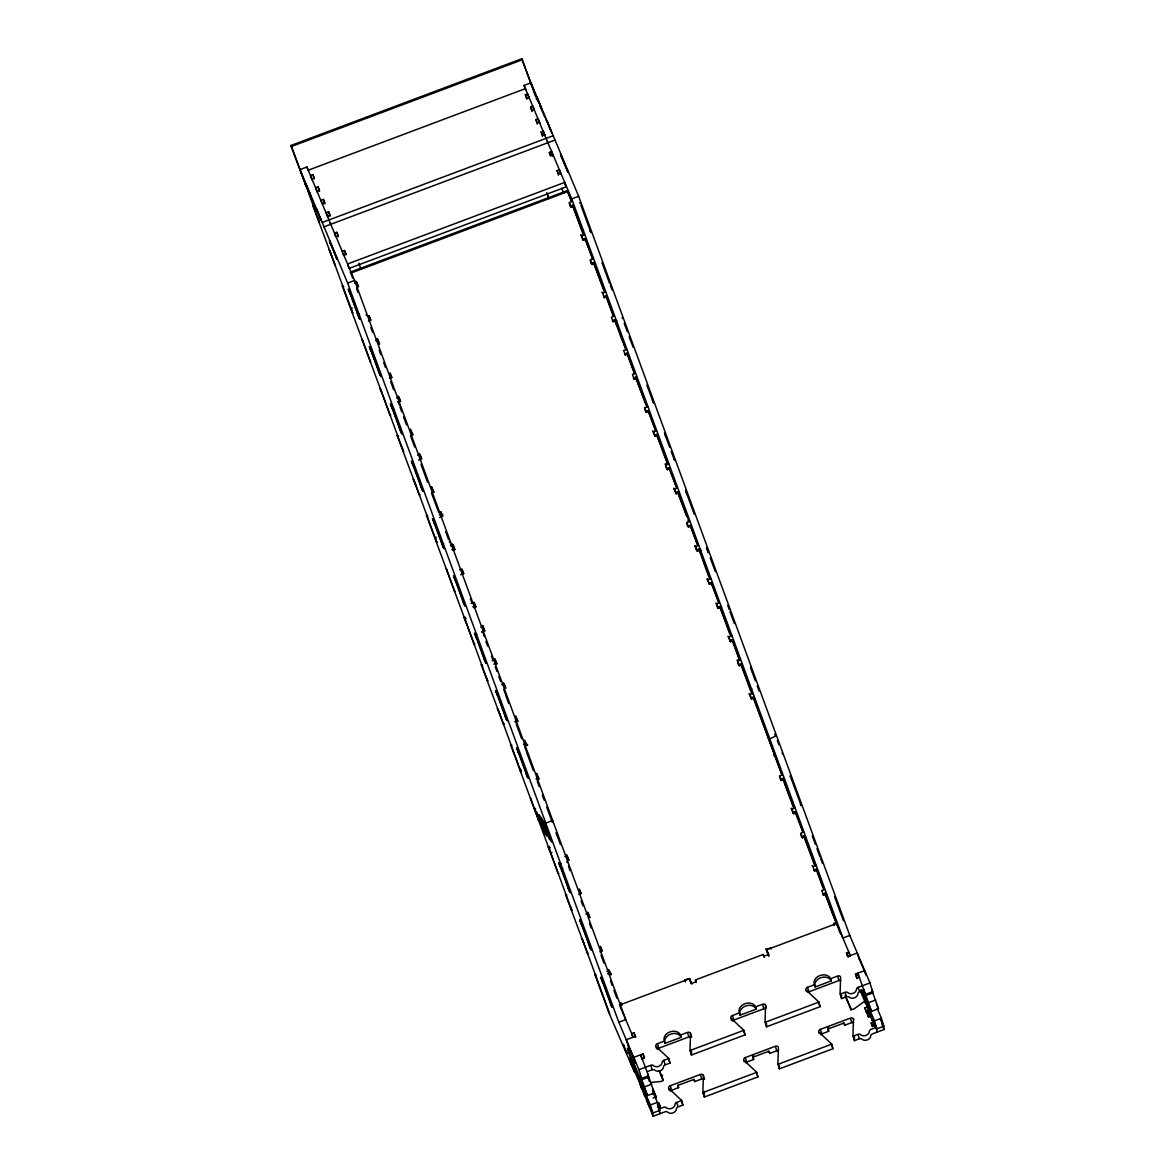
<?xml version="1.0" encoding="UTF-8"?>
<svg xmlns="http://www.w3.org/2000/svg" width="1175" height="1175" viewBox="0 0 1175 1175"><rect width="100%" height="100%" fill="white"/><g stroke="black" fill="none" stroke-linecap="round" stroke-linejoin="round"><path stroke-width="1.5" d="M454.696 591.451L446.368 568.876L446.838 570.374M647.263 1071.6L652.14 1069.779A2.467 1.909 -17 0 1 654.299 1069.779L655.856 1070.807A4.935 3.819 -17 0 0 663.273 1068.031L663.655 1066.268A2.467 1.909 -17 0 1 665.212 1064.858L670.073 1063.037L668.707 1058.528A2.467 1.895 -17 0 0 668.384 1058.058L655.87 1046.337A2.467 1.909 -17 0 1 657.442 1043.708L664.36 1041.109A8.651 6.683 -17 0 1 669.838 1031.914A8.651 6.683 -17 0 1 680.531 1035.028L687.463 1032.428A2.467 1.909 -17 0 1 690.518 1033.324L690.033 1049.936A2.467 1.909 -17 0 0 690.151 1050.465L691.517 1054.974L745.112 1034.837L743.746 1030.343A2.467 1.909 -17 0 0 743.423 1029.873L730.909 1018.152A2.467 1.909 -17 0 1 732.466 1015.523L739.398 1012.923A8.651 6.683 -17 0 1 744.877 1003.714A8.651 6.683 -17 0 1 755.569 1006.843L762.502 1004.243A2.467 1.909 -17 0 1 765.557 1005.124L766.32 1007.636M766.526 1023.469L766.438 1026.245A2.467 1.909 -17 0 0 766.555 1026.788L820.15 1006.652L818.769 1002.143A2.467 1.909 -17 0 0 818.461 1001.673L805.947 989.952A2.467 1.909 -17 0 1 807.504 987.323L814.437 984.723A8.651 6.683 -17 0 1 819.915 975.529A8.651 6.683 -17 0 1 830.607 978.658L837.54 976.043A2.467 1.909 -17 0 1 840.595 976.939L840.11 993.551A2.467 1.909 -17 0 0 840.228 994.094L841.594 998.588L846.47 996.767A2.467 1.909 -17 0 1 848.629 996.782L850.186 997.795A4.935 3.819 -17 0 0 857.603 995.019L857.985 993.257A2.467 1.909 -17 0 1 859.542 991.847L864.418 990.026M640.581 1083.467A2.467 1.909 -17 0 0 639.89 1083.629L653.197 1116.25L665.006 1111.814A2.467 1.909 -17 0 1 667.679 1112.167A4.935 3.819 -17 0 0 673.025 1112.872A4.935 3.819 -17 0 0 676.389 1108.892A2.467 1.909 -17 0 1 678.078 1106.909L682.939 1105.073L681.559 1100.564A2.467 1.909 -17 0 0 681.25 1100.094L668.737 1088.388A2.467 1.909 -17 0 1 670.293 1085.759L700.329 1074.464A2.467 1.909 -17 0 1 703.384 1075.36L702.885 1091.972A2.467 1.909 -17 0 0 703.002 1092.515L704.383 1097.009L757.978 1076.888L756.597 1072.378A2.467 1.909 -17 0 0 756.289 1071.908L743.775 1060.188A2.467 1.909 -17 0 1 745.332 1057.559L775.368 1046.279A2.467 1.909 -17 0 1 778.423 1047.175L777.923 1063.786A2.467 1.909 -17 0 0 778.041 1064.315L779.422 1068.824L833.016 1048.688L831.636 1044.178A2.467 1.909 -17 0 0 831.327 1043.723L818.813 1032.003A2.467 1.909 -17 0 1 820.37 1029.373L850.406 1018.093A2.467 1.909 -17 0 1 853.461 1018.975L852.962 1035.586A2.467 1.909 -17 0 0 853.079 1036.13L854.46 1040.639L859.336 1038.803A2.467 1.909 -17 0 1 862.009 1039.155A4.935 3.819 -17 0 0 867.37 1039.875A4.935 3.819 -17 0 0 870.719 1035.88A2.467 1.909 -17 0 1 872.408 1033.897L884.202 1029.462L882.924 1025.29M691.517 1054.974A2.467 1.909 -17 0 1 691.414 1054.43L691.517 1050.876M704.383 1097.009A2.467 1.909 -17 0 1 704.266 1096.481L704.413 1091.487M765.557 1005.124L765.072 1021.736A2.467 1.909 -17 0 0 765.189 1022.279L766.555 1026.788M779.392 1065.519L779.304 1068.281A2.467 1.909 -17 0 0 779.422 1068.824M841.579 994.726L841.476 998.06A2.467 1.909 -17 0 0 841.594 998.588M854.445 1036.541L854.342 1040.095A2.467 1.909 -17 0 0 854.46 1040.639M864.771 1001.159L853.784 1009.119A2.467 1.909 -17 0 1 850.729 1008.223L845.178 995.152M626.892 1053.476L623.102 1044.164L626.569 1052.888L627.964 1052.359M653.124 1097.993L656.208 1096.833L654.71 1093.308L652.404 1094.175M306.587 185.444A2.467 2.438 -39.2 0 1 305.97 185.782L290.798 145.538L521.803 58.75L537.93 101.608M290.798 145.538L291.532 146.449L522.537 59.661M330.748 224.293L306.954 166.997L300.022 169.597L347.653 283.072L618.814 1022.221L638.965 1069.705L641.638 1078.459L648.571 1075.859L640.654 1054.783M525.989 90.534L524.109 85.408L531.027 82.808L578.658 196.284L849.804 935.432L869.97 982.917L872.643 991.671L865.711 994.285L864.962 992.523M308.32 170.184L525.46 88.61M312.036 178.938L314.342 178.071L312.844 174.561L310.538 175.428L311.918 179.922M526.752 99.214L525.372 94.705L527.678 93.838L529.058 98.347M529.176 97.363L526.87 98.23L525.372 94.705M317.265 191.261L319.571 190.394L318.072 186.869L315.767 187.75L317.294 192.215M531.981 111.537L530.601 107.028L532.907 106.161L534.096 109.686M534.405 109.686L532.099 110.553L530.601 107.028M322.582 203.804L324.902 202.937L323.404 199.412L321.098 200.293L322.009 203.29M537.298 124.08L535.932 119.571L538.238 118.704L539.619 123.213M539.736 122.229L537.416 123.096L535.932 119.571M327.81 216.127L330.131 215.26L328.633 211.735L326.327 212.602L327.752 216.802M542.527 136.403L541.161 131.894L543.467 131.027L545.053 135.727M544.965 134.552L542.644 135.419L541.161 131.894M322.435 222.398L553.44 135.61M323.815 226.907L554.82 140.119M336.006 236.689L338.327 235.822L336.828 232.297L334.522 233.164L335.433 236.175M550.267 155.467L549.342 152.456L551.663 151.59L553.043 156.099L551.604 152.735M553.146 155.115L550.84 155.981L549.342 152.456M342.233 251.362L344.539 250.495L346.037 254.006L343.732 254.872M558.448 175.148L557.067 170.639L559.373 169.773L560.974 174.473M560.872 173.298L558.566 174.164L557.067 170.639M566.115 186.898L348.96 268.473L347.594 263.964L564.734 182.389L566.115 186.898L564.822 183.858M350.106 272.203L567.246 190.629L571.682 201.615L569.376 202.482L571.065 207.064L574.134 205.904M567.995 191.525L350.84 273.114L352.691 278.152M347.653 283.072L354.586 280.458L625.732 1019.621L618.814 1022.221M547.374 141.499L571.74 198.883L578.658 196.284M354.542 283.19L356.848 282.323L358.537 286.906L356.113 281.412L356.848 282.323M569.199 203.099L570.316 206.154L573.4 204.993M350.884 308.217L352.28 308.085M358.125 314.459L359.535 314.327M573.503 208.048L572.372 204.979L582.198 230.285L583.608 230.153M595.167 263.244L592.097 264.404L590.408 259.822L592.714 258.955L585.576 239.45L583.255 240.317L580.832 234.824L581.581 235.734L584.651 234.574M582.521 239.406L584.827 238.54L585.576 239.45M368.421 321.039L370.742 320.158L369.053 315.576M375.574 340.53L377.88 339.663L379.569 344.246L377.146 338.752L377.88 339.663M590.232 260.439L591.348 263.494L594.433 262.333M601.864 292.164L602.613 293.074L605.683 291.914M606.608 296.79L605.859 295.88L603.553 296.746L604.288 297.657L606.608 296.79L613.761 316.281L611.441 317.162L613.13 321.744L616.214 320.584M389.454 378.365L391.774 377.498L390.085 372.916M396.607 397.87L398.927 397.003L400.602 401.586L398.178 396.093M615.465 319.673L612.381 320.834L613.13 321.744M614.863 320.804L614.452 319.659L615.685 321.172L616.846 320.746M393.052 409.649L394.447 409.517M626.73 349.254L623.646 350.414L625.32 354.997L627.641 354.13L634.794 373.621L632.473 374.487L634.162 379.084L637.247 377.924M627.641 354.13L626.892 353.22L624.586 354.086L625.32 354.997M412.807 434.838L410.383 429.345L412.807 434.838L410.486 435.705L414.657 447.087M417.639 455.21L419.96 454.343L421.634 458.926L418.55 460.086M636.498 377.013L633.413 378.174L634.162 379.084M647.763 406.594L644.678 407.754L646.367 412.337L648.673 411.47L655.826 430.961L653.506 431.827L652.771 430.917L655.195 436.424L658.279 435.264M644.502 408.371L645.618 411.426L647.924 410.56L648.673 411.47M433.839 492.178L431.416 486.685L433.839 492.178L431.533 493.045L438.084 510.919M438.672 512.55L440.992 511.683L442.667 516.266L439.597 517.426M654.446 435.514L657.53 434.353M435.014 537.577L436.41 537.445M442.27 543.819L443.665 543.687M664.962 464.184L668.046 463.023M668.795 463.934L665.711 465.094L667.4 469.677L669.706 468.81L676.859 488.301L674.538 489.167L673.804 488.257L676.227 493.764L679.312 492.604M451.817 549.474L454.123 548.607L454.872 549.518L452.566 550.385M665.535 465.711L666.651 468.766L668.957 467.9L669.706 468.81M459.719 569.89L462.025 569.008L463.699 573.606L460.629 574.766M675.478 492.854L678.562 491.693M471.146 603.421L474.215 602.276L475.904 606.858L473.598 607.725M689.828 521.274L686.743 522.42L688.433 527.017L690.738 526.15L697.891 545.641L695.585 546.507L694.836 545.597L696.525 550.179L697.26 551.09L700.344 549.944M472.849 606.814L475.155 605.947L475.904 606.858M686.567 523.051L687.683 526.106L689.989 525.24L690.738 526.15M465.388 617.183L463.993 617.697L466.431 623.205M464.992 618.917L466.137 618.476M480.751 627.215L483.057 626.348L484.732 630.946L481.662 632.091M696.525 550.179L699.595 549.033M476.433 638.084L474.509 633.193L475.743 634.72L476.903 634.28M700.506 553.91L698.582 549.019L699.815 550.532L700.976 550.091M492.178 660.761L495.248 659.616L496.937 664.198L494.513 658.705L495.248 659.616M715.869 602.937L716.618 603.847L718.924 602.981L711.771 583.49L709.465 584.357L707.042 578.849L707.776 579.76L710.86 578.614M493.882 664.154L496.188 663.288M708.716 583.446L711.022 582.58L711.771 583.49M501.784 684.555L504.09 683.688L505.764 688.286L503.341 682.778M716.427 604.464L717.558 607.519L720.627 606.373M717.558 607.519L718.292 608.43L721.377 607.284M742.409 664.609L739.325 665.77L737.65 661.187L739.956 660.321L732.803 640.816L730.498 641.697L728.074 636.189L728.808 637.1L731.893 635.939M517.22 720.627L515.546 716.045L517.969 721.538L517.22 720.627L514.914 721.494L515.663 722.405M729.748 640.786L732.054 639.92L732.803 640.816M736.901 660.277L739.207 659.41L739.956 660.321M737.459 661.804L738.59 664.859L741.66 663.699M521.48 770.08L520.084 770.609L521.083 771.813L519.144 766.922M742.585 668.575L740.647 663.684L750.472 688.991L751.883 688.858M525.651 772.254L527.09 776.543L528.251 776.117M784.474 779.289L781.39 780.45L779.715 775.867L782.021 775.001L753.836 698.156L751.53 699.022L749.107 693.529L749.841 694.44L752.925 693.279M535.947 778.834L538.268 777.967L539.002 778.878L536.696 779.745M750.781 698.112L753.102 697.245L753.836 698.156M535.271 808.4L534.111 808.826L535.638 808.855M530.982 799.734L530.527 798.236L538.356 819.298C539.927 822.72 536.476 817.932 539.369 818.314M549.518 846.529L548.137 847.058L550.811 852.859L551.956 852.418M549.122 848.262L550.282 847.836M564.881 856.575L567.187 855.708L568.876 860.291L566.453 854.798L567.187 855.708M779.524 776.484L780.655 779.539L783.74 778.379M560.578 867.444L558.639 862.553L559.873 864.066L561.033 863.64M561.312 868.354L562.722 868.222M805.507 836.629L802.422 837.79L800.748 833.207L803.054 832.326L795.901 812.836L793.595 813.702L791.172 808.209L791.906 809.12L794.99 807.959M792.846 812.792L795.167 811.925L795.901 812.836M578.761 894.425L581.067 893.543L579.393 888.961M585.914 913.915L588.22 913.048L589.909 917.631L587.485 912.138L588.22 913.048M800.572 833.824L801.688 836.879L804.772 835.719M812.204 865.549L812.953 866.46L816.023 865.299M816.933 870.176L816.199 869.265L813.878 870.132L814.627 871.042L816.933 870.176L824.086 889.666L821.78 890.533L823.469 895.13L826.539 893.969M599.793 951.75L602.099 950.883L600.425 946.301M606.946 971.255L609.252 970.388L610.941 974.971L608.518 969.478M825.805 893.059L822.72 894.219L823.469 895.13M833.604 923.344L837.055 922.639M684.57 980.038L689.314 978.452L691.003 983.034M765.703 948.768L766.32 949.518L770.932 947.784L771.358 948.93M691.84 984.165L689.622 978.731L619.548 1005.051L633.193 1037.172M768.009 954.306L766.629 949.797L836.703 923.477L850.333 955.598M696.261 982.432L695.482 979.921L763.251 954.467L764.22 956.979M691.62 983.416L696.232 981.683L695.482 979.921M764 956.23L768.612 954.497L766.629 949.797M849.804 935.432L842.886 938.047L571.74 198.883M635.734 1037.055L634.001 1032.781L631.695 1033.662L632.84 1037.408M847.527 956.2L846.529 952.94L848.835 952.073L850.215 956.582M635.499 1036.306L626.26 1039.787L629.594 1049.304L629.139 1047.806M848.247 957.214L848.027 956.465L857.265 952.998L859.101 959.006M626.863 1053.49L628.302 1052.227M664.36 1041.109L665.05 1043.356L681.221 1037.29L680.531 1035.028M739.398 1012.923L740.088 1015.171L756.259 1009.09L755.569 1006.843M814.437 984.723L815.127 986.985L831.298 980.905L830.607 978.658M642.387 1059.042L644.458 1057.427L642.975 1053.916L633.736 1057.382L635.572 1063.39L633.619 1058.367M856.869 978.569L855.488 974.06L864.741 970.594L866.107 975.103L858.646 957.493M691.458 1037.246A2.467 1.909 -17 0 0 688.844 1036.938L658.808 1048.217A2.467 1.909 -17 0 0 657.398 1049.348M765.733 1008.649A2.467 1.909 -17 0 0 763.882 1008.737L733.846 1020.032A2.467 1.909 -17 0 0 732.436 1021.148M840.771 980.449A2.467 1.909 -17 0 0 838.921 980.552L808.885 991.832A2.467 1.909 -17 0 0 808.092 992.273M631.239 1063.243L630.784 1061.745L631.93 1061.319M857.221 978.334L859.292 976.719L859.527 977.468M638.965 1069.705L650.759 1065.27A2.467 1.909 -17 0 1 652.918 1065.284L654.475 1066.312A4.935 3.819 -17 0 0 661.892 1063.522L662.274 1061.759A2.467 1.909 -17 0 1 663.831 1060.364L668.707 1058.528M690.151 1050.465L743.746 1030.343M765.189 1022.279L818.769 1002.143M840.228 994.094L845.089 992.258A2.467 1.909 -17 0 1 847.248 992.273L848.82 993.301A4.935 3.819 -17 0 0 856.223 990.51L856.604 988.748A2.467 1.909 -17 0 1 858.161 987.352L869.97 982.917M648.747 1077.108L654.416 1092.897L647.484 1095.511L641.814 1079.707L648.747 1077.108L647.822 1074.097M872.819 992.919L878.489 1008.723L871.556 1011.322L865.887 995.519L872.819 992.919L871.894 989.923L872.643 991.671M641.609 1087.697L641.153 1086.185L642.314 1085.759M860.159 990.466L865.681 1003.509L865.226 1002.011L866.386 1001.57M644.796 1086.743L651.728 1084.143M868.868 1002.569L875.801 999.954M644.488 1095.717L642.652 1089.71L643.797 1089.269M868.56 1011.528L866.724 1005.521L867.884 1005.095M869.324 1011.234L866.254 1012.395L864.873 1007.886L867.943 1006.74M866.592 1012.16L868.678 1010.544L870.925 1017.095M868.384 1017.212L867.238 1013.467L869.544 1012.6M745.567 1062.832A2.467 1.909 -17 0 1 746.712 1062.068L753.645 1059.468L752.955 1057.206L769.126 1051.14L769.816 1053.388L776.748 1050.788A2.467 1.909 -17 0 1 778.599 1050.685M820.605 1034.632A2.467 1.909 -17 0 1 821.751 1033.868L828.683 1031.268L827.993 1029.021L844.164 1022.94L844.854 1025.202L851.787 1022.588A2.467 1.909 -17 0 1 853.638 1022.5M678.225 1085.068A8.651 6.683 -17 0 0 678.607 1087.653L671.674 1090.253A2.467 1.909 -17 0 0 670.528 1091.017M693.162 1079.458A8.651 6.683 -17 0 1 694.778 1081.573L701.71 1078.973A2.467 1.909 -17 0 1 704.324 1079.282M871.806 1015.832L868.736 1016.992L867.238 1013.467M657.31 1102.385L659.777 1110.419L652.845 1113.019L650.377 1104.999L657.31 1102.385L652.419 1090.855M881.382 1018.211L883.85 1026.23L876.917 1028.845L874.464 1020.811L881.382 1018.211L877.196 1008.326M872.364 1026.612L871.218 1022.852L874.303 1021.692M657.883 1107.085L660.188 1106.218L658.69 1102.693L660.071 1107.203M658.749 1109.141L663.625 1107.305A2.467 1.909 -17 0 1 666.298 1107.658A4.935 3.819 -17 0 0 671.659 1108.378A4.935 3.819 -17 0 0 675.008 1104.397A2.467 1.909 -17 0 1 676.697 1102.4L681.559 1100.564M703.002 1092.515L756.597 1072.378M778.041 1064.315L831.636 1044.178M853.079 1036.13L857.956 1034.294A2.467 1.909 -17 0 1 860.629 1034.646A4.935 3.819 -17 0 0 865.99 1035.366A4.935 3.819 -17 0 0 869.338 1031.386A2.467 1.909 -17 0 1 871.027 1029.388L875.889 1027.552L873.921 1021.795L876.917 1028.845M650.935 1082.454L661.275 1081.441A2.467 1.909 -17 0 0 662.847 1078.812L659.366 1070.631M439.377 514.914L442.872 514.826M523.521 744.274L527.017 744.186M524.256 745.185L527.751 745.097M607.651 973.62L611.147 973.532M775.882 757.904L769.287 740.426M536.343 98.23L536.975 98.994A2.467 2.438 -39.6 0 1 536.446 99.126M579.554 202.688L580.303 203.598M571.682 201.615L567.246 190.629M574.061 209.576L582.903 233.649M570.316 206.154L571.065 207.064M590.07 231.358L590.819 232.268L588.954 227.201M583.52 234.412L584.137 235.176L582.447 230.579M592.714 258.955L584.827 238.54M595.093 266.916L603.935 290.989M591.348 263.494L592.097 264.404M622.001 317.808L622.618 318.572M613.012 315.37L613.761 316.281M616.317 324.476L622.926 342.424M623.528 344.04L626.202 349.842L615.685 321.172M634.045 372.71L634.794 373.621M645.618 411.426L646.367 412.337M666.122 437.541L664.683 433.252M655.826 430.961L647.924 410.56M665.344 458.426L658.441 439.23M666.651 468.766L667.4 469.677M687.155 494.866L685.715 490.592M676.859 488.301L668.957 467.9M686.376 515.752L677.549 491.679L689.299 521.862L688.065 520.349M687.683 526.106L688.433 527.017M708.187 552.206L706.748 547.932M697.891 545.641L690.592 526.855M709.098 577.689L710.332 579.202L699.815 550.532M729.22 609.546L727.78 605.272M718.924 602.981L711.022 582.58M721.538 611.25L719.614 606.359L731.364 636.542L730.13 635.029M750.502 667.194L752.044 671.762M738.59 664.859L739.325 665.77M751.163 692.354L752.397 693.882L750.722 689.284M775.852 735.183L774.942 734.081L775.177 735.036M776.308 735.741L769.831 738.899L768.009 736.681L768.758 739.06M773.914 755.481L774.575 756.289M789.894 776.073L790.878 777.277M782.021 775.001L753.102 697.245M784.401 782.961L793.228 807.034M313.725 206.007A2.467 2.438 -39.1 0 0 313.035 206.168L313.769 207.079A2.467 2.438 -38.5 0 1 314.298 206.947M780.655 779.539L781.39 780.45M800.41 804.743L801.159 805.653L799.294 800.586M317.573 217.434L319.512 222.325L318.513 221.106M329.029 249.776L331.453 255.283M803.054 832.326L795.167 811.925M357.905 292.369L356.48 288.081M313.035 206.168L335.257 265.638M801.688 836.879L802.422 837.79M350.238 294.058L348.299 289.168L350.973 294.969M370.742 320.158L368.877 316.192M343.027 285.863A2.467 2.438 -39.6 0 0 342.322 286.024L343.071 286.935A2.467 2.438 -38.5 0 1 343.761 286.773M357.391 313.549L360.064 319.35L358.375 314.768M823.352 888.755L824.086 889.666M352.192 312.344L352.808 313.108L351.134 308.526M379.187 350.003L380.729 354.571M833.868 917.425L836.541 923.227L824.777 893.044L826.466 897.627M362.708 341.014L362.267 339.531L370.536 362.076L370.096 360.593M371.271 351.398L369.332 346.507L372.02 352.309M391.774 377.498L389.909 373.532M378.423 370.889L381.097 376.69L379.158 371.799M397.605 401.615L398.545 402.761M379.863 388.352L382.286 393.845M392.303 408.738L390.379 403.847L393.287 409.943M399.456 428.229L402.129 434.03L400.19 429.139M421.634 458.926L419.211 453.433M397.679 435.382A2.467 2.438 -39.6 0 0 397.165 435.514L397.914 436.424A2.467 2.438 -40.1 0 1 398.604 436.278M401.718 446.794L403.642 451.685L402.643 450.466M413.336 466.078L411.412 461.188L414.085 466.989M420.488 485.569L423.162 491.37L421.238 486.479M413.174 479.136L415.597 484.629M442.667 516.266L440.801 512.3M434.368 523.418L432.444 518.528L435.117 524.314M427.157 515.223A2.467 2.438 -39.4 0 0 426.466 515.37L427.201 516.28A2.467 2.438 -39.9 0 1 427.906 516.133M450.51 545.347L451.127 546.111L450.701 544.95M441.521 542.909L444.194 548.71L442.52 544.113M463.699 573.606L461.834 569.64M435.954 541.249L436.938 542.468L435.264 537.871M455.401 580.744L453.477 575.853L456.15 581.654M454.226 589.938L454.666 591.436M462.553 600.249L465.227 606.05L463.303 601.159M483.057 626.348L482.308 625.438L484.732 630.946M482.058 631.357L482.675 632.106M477.182 638.994L475.743 634.72M426.466 515.37L474.23 644.488A2.467 2.438 -39.3 0 0 474.862 644.15M483.586 657.589L486.259 663.39L484.335 658.499M482.249 665.021L482 664.712A2.467 2.438 -39.6 0 0 481.295 664.874L503.532 724.343A2.467 2.438 -39.3 0 0 504.148 724.006L503.664 723.389M481.295 664.874L482.044 665.784A2.467 2.438 -39.3 0 1 482.734 665.623M485.848 676.139L487.772 681.03L486.788 679.826M497.466 695.424L495.542 690.533L498.215 696.334M504.618 714.929L507.292 720.716L505.367 715.839M497.304 708.481L499.728 713.989M526.18 751.075L524.74 746.786M518.498 752.764L516.574 747.873L519.247 753.674M511.903 745.332L511.287 744.568A2.467 2.438 -39.3 0 0 510.596 744.73L558.375 873.848A2.467 2.438 -39.1 0 0 558.845 873.598M510.596 744.73L511.345 745.64M526.4 773.165L528.324 778.056L527.09 776.543M551.78 819.372L552.691 820.488L545.758 823.087L543.922 820.958L551.853 842.093L548.989 838.524L541.954 818.681L538.987 814.804L546.889 836.027L544.143 832.678L537.151 812.997L534.86 809.737M568.494 866.048L570.037 870.616M581.067 893.543L579.202 889.578M567.716 886.934L570.404 892.736L568.465 887.845M589.527 923.388L591.069 927.956M569.978 905.499L571.917 910.39L570.918 909.171M581.61 924.784L579.672 919.893L582.345 925.694M602.099 950.883L600.234 946.918M588.763 944.274L591.436 950.076L589.498 945.185M581.434 937.841L583.857 943.334M610.559 980.728L612.102 985.296M566.879 894.983A2.467 2.438 -39.2 0 0 566.174 895.13L565.439 894.219L587.662 953.703A2.467 2.438 -39.2 0 0 588.146 953.454M620.841 1002.877L621.928 1004.919M602.643 982.124L600.704 977.233L603.377 983.034M609.796 1001.614L612.469 1007.416L610.53 1002.525M634.97 1071.483A2.467 1.909 -17 0 1 634.338 1071.806L608.914 1012.777L594.726 974.075L595.475 974.986A2.467 2.438 -39.1 0 1 596.166 974.839M329.47 240.948L336.99 259.058M336.931 258.999L329.455 240.948M567.863 172.079L561.092 156.099M536.799 97.011L541.513 108.673L536.799 97.011L537.489 99.258M551.78 132.922L547.095 121.333L547.932 123.874M567.995 172.196L560.519 154.219L560.96 155.746M305.794 183.799L310.508 195.461L305.794 183.799L306.484 186.047M316.339 208.665L321.069 220.312L316.339 208.665L317.03 210.912M308.408 191.231L315.62 208.753L308.408 191.231L309.098 193.493M650.142 1108.422L646.676 1099.697L650.142 1108.422L649.452 1106.174L649.687 1106.923M551.148 131.468L547.344 121.877M539.942 105.677L544.98 117.544M524.109 85.408L547.888 142.718M878.489 1008.723L876.388 1003.92M880.853 1019.195L883.85 1026.23M881.779 1022.191L882.528 1023.954M881.529 1023.146L884.202 1029.462M838.686 929.41L840.507 933.699M871.556 1011.322L862.523 990.187M846.529 952.94L848.027 956.465M855.488 974.06L856.986 977.585M861.172 989.512L874.464 1020.811M865.226 1002.011L866.724 1005.521M871.732 1018.373C880.53 1040.081 865.534 1000.439 872.423 1020.62L872.188 1019.871M869.236 1013.114L875.272 1027.332M864.873 1007.886L866.357 1011.411M871.218 1022.852L872.717 1026.377L875.023 1025.511L875.786 1028.007M845.339 996.15L848.467 1003.553M850.979 1010.089L849.172 1005.198M330.234 223.074L354.586 280.458M659.204 1070.851L663.097 1080.677M648.159 1078.297L649.54 1081.573M652.727 1088.946L654.416 1092.897M657.383 1104.779L659.777 1110.419M627.641 1044.281L635.102 1061.892M641.638 1078.459L640.889 1076.697L641.814 1079.707M647.484 1095.511L627.494 1048.129L631.166 1060.144L650.377 1104.999M652.845 1113.019L649.848 1105.983L653.197 1116.25M630.784 1061.745L629.286 1058.234L631.122 1064.227M641.153 1086.185L642.652 1089.71M629.741 1059.733L643.107 1091.208M342.924 253.609L343.658 255.548M545.758 119.38L546.14 120.379M777.277 740.573L778.878 744.686M556.407 832.987L558.008 837.114M782.08 752.925L782.433 753.909M590.643 231.416L591.069 232.562M610.413 285.319L612.102 289.902M631.445 342.659L633.134 347.242M652.477 399.999L653.608 403.054M673.936 458.485L674.362 459.631M791.304 778.423L791.73 779.568M820.752 858.705L822.441 863.287M841.785 916.045L843.474 920.627M580.92 205.272L588.543 226.055M601.952 262.613L606.285 274.421M606.594 275.273L609.575 283.395M624.219 323.331L627.318 331.761M629.168 336.814L631.034 341.881M646.867 385.062L653.3 402.584M664.433 432.943L666.284 438.011M666.71 439.156L669.691 447.278M671.233 451.494L674.332 459.924M685.466 490.283L687.331 495.351M687.742 496.496L694.308 514.371M706.498 547.623L708.363 552.691M710.214 557.743L715.34 571.711M730.013 611.705L734.346 623.514M752.279 672.423L755.378 680.854M757.229 685.906L759.079 690.973M791.26 778.658L798.868 799.441M812.292 835.998L815.377 844.428M816.933 848.658L819.915 856.781M834.558 896.716L841.359 915.266M521.803 58.75L525.401 68.591M526.003 70.221L535.624 96.438M605.169 292.502L593.419 262.319L594.535 265.374M794.476 808.562L782.712 778.364L783.842 781.419M815.509 865.887L803.744 835.704L814.26 864.374M605.859 295.88L612.41 313.754M626.892 353.22L633.442 371.094M637.408 381.89L643.959 399.764M701.108 555.525L708.54 576.161M722.14 612.865L729.572 633.487M732.054 639.92L739.207 659.41M743.173 670.205L750.605 690.827M816.199 869.265L822.75 887.14M826.715 897.935L833.266 915.81M615.289 321.95L616.126 324.241M637.158 381.581L635.484 376.999L647.234 407.182L644.311 401.086M658.191 438.921L656.517 434.339L668.267 464.522L666.607 461.863M665.77 459.572L666.196 460.718M581.581 235.734L583.255 240.317M602.613 293.074L604.288 297.657M653.506 431.827L655.195 436.424M674.538 489.167L676.227 493.764M695.585 546.507L697.26 551.09M707.776 579.76L709.465 584.357M716.618 603.847L718.292 608.43M728.808 637.1L730.498 641.697M749.841 694.44L751.53 699.022M791.906 809.12L793.595 813.702M812.953 866.46L814.627 871.042M833.986 923.8L834.456 925.078M833.707 924.167L834.177 925.445M561.797 188.176L563.677 193.287M546.786 192.627L548.607 197.591M547.256 194.463L548.725 198.472M766.32 949.518L768.847 956.406M684.702 980.185L685.333 981.903M358.904 263.215L360.843 269.06M453.183 544.936L454.872 549.518M525.122 741.028L526.811 745.611L524.373 740.118M539.002 778.878L536.578 773.37L538.268 777.967M452.448 544.025L454.123 548.607M474.039 602.893L475.155 605.947M620.708 1002.73L621.648 1005.286M366.145 314.459L366.571 315.605M370.815 327.531L372.593 332.407M383.711 362.693L385.503 367.569M390.658 381.625L393.625 389.748M398.957 403.906L399.383 405.052M399.97 407.035L401.762 411.911M403.554 416.787L406.535 424.909M421.002 464.375L427.568 482.249M445.619 531.467L448.6 539.589M449.438 541.513L449.863 542.659M470.47 598.853L472.159 603.436M483.233 633.633L484.364 636.703M485.892 641.271L487.684 646.147M491.502 656.193L492.633 659.248M495.218 666.695L497.01 671.557M498.802 676.433L500.594 681.309M503.708 689.446L505.397 694.043M505.735 695.365L508.716 703.487M516.251 724.02L521.627 738.649M526.767 752.69L533.332 770.565M537.327 781.448L539.193 786.574M542.336 795.108L544.216 800.234M546.713 807.063L552.353 822.427M556.113 832.664L560.49 844.619M566.805 861.466L567.231 862.612M581.14 900.917L582.932 905.793M600.983 955.011L603.965 963.133M613.893 990.172L616.86 998.295M306.954 166.997L308.217 170.404M559.873 864.066L561.562 868.663M349.298 290.387L359.814 319.057M380.847 376.382L369.582 346.816L380.098 375.471M391.363 405.052L401.879 433.722M412.396 462.392L422.912 491.062M433.428 519.732L443.944 548.402M454.461 577.072L464.977 605.742M475.493 634.412L486.009 663.082M496.526 691.752L507.042 720.422M517.558 749.092L528.074 777.762M559.638 863.772L570.154 892.442M580.67 921.097L591.187 949.767M601.703 978.437L612.219 1007.107M348.549 289.476L359.065 318.146M390.614 404.141L401.13 432.811M411.647 461.481L422.178 490.151M432.694 518.821L443.21 547.491M453.726 576.161L464.242 604.831M474.759 633.501L485.275 662.171M495.791 690.841L506.308 719.511M516.824 748.181L527.34 776.851M558.889 862.861L569.405 891.531M579.921 920.201L590.438 948.857M600.954 977.527L611.47 1006.197M291.532 146.449L319.262 222.016M329.778 250.686L352.559 312.8M380.612 389.263L403.392 451.376M413.908 480.046L436.703 542.16M464.742 618.608L487.522 680.722M498.038 709.392L520.833 771.52M548.872 847.968L571.667 910.082M582.183 938.752L609.663 1013.687M342.322 286.024L390.1 415.142A2.467 2.438 -39.6 0 0 390.732 414.79M397.165 435.514L419.387 494.998A2.467 2.438 -39.6 0 0 420.018 494.646M865.887 995.519L857.809 973.194L859.189 977.703M875.595 1026.568L877.27 1032.061M857.691 974.178L858.147 975.691M868.678 1010.544L870.058 1015.053M858.161 987.352L859.307 991.098M836.703 923.477L838.069 927.971M850.729 1008.223L851.185 1009.722M853.461 1018.975L853.696 1019.738M845.324 993.007L846.47 996.767M858.191 1035.043L859.336 1038.803M837.775 976.792L838.921 980.552M850.641 1018.842L851.787 1022.588M566.996 169.42L567.687 171.682M560.769 154.762L561.459 157.009M818.461 1001.673L819.621 1005.433M831.327 1043.723L832.473 1047.468M807.504 987.323L808.664 991.083M820.37 1029.373L821.516 1033.119M806.182 990.701L806.402 991.465M819.034 1032.752L819.269 1033.501M768.612 954.497L768.847 955.246M763.251 954.467L764.014 956.964M762.737 1004.992L763.882 1008.737M775.603 1047.028L776.748 1050.788M743.423 1029.873L744.583 1033.618M756.289 1071.908L757.434 1075.668M732.466 1015.523L733.626 1019.268M745.332 1057.559L746.492 1061.319M731.144 1018.901L731.599 1020.399M744.01 1060.937L744.23 1061.686M689.622 978.731L691.003 983.225M690.518 1033.324L691.678 1037.07M703.384 1075.36L704.53 1079.12M687.698 1033.178L688.844 1036.938M700.564 1075.228L701.71 1078.973M690.254 1050.685L691.414 1054.43M703.12 1092.721L704.266 1096.481M694.778 1081.573L694.087 1079.326L677.916 1085.406L678.607 1087.653M668.384 1058.058L669.544 1061.818M681.25 1100.094L682.396 1103.854M663.831 1060.364L664.977 1064.109M676.697 1102.4L677.843 1106.16M657.442 1043.708L658.587 1047.468M670.293 1085.759L671.454 1089.504M656.105 1047.087L656.561 1048.599M668.972 1089.137L669.427 1090.635M663.067 1079.561L663.302 1080.31M650.994 1066.019L652.14 1069.779M660.188 1106.218L660.423 1106.967M642.975 1053.916L644.341 1058.411M654.71 1093.308L656.091 1097.817M658.455 1108.142L660.13 1113.65M634.001 1032.781L635.381 1037.29M641.124 1056.281L642.035 1059.292M647.66 1102.547L646.97 1100.299L647.19 1101.048M640.816 1084.217L641.051 1084.966M641.506 1086.464L641.961 1087.962A2.467 1.909 -17 0 0 641.271 1088.138M632.209 1062.156L632.664 1063.669M634.735 1070.733L633.589 1066.973A2.467 1.909 -17 0 1 632.958 1067.297L634.338 1071.806M626.569 1052.888L625.878 1050.626L626.113 1051.375M623.852 1046.264L623.396 1044.766L624.087 1047.013M344.539 250.495L345.92 254.99M336.828 232.297L338.209 236.807M328.633 211.735L330.013 216.244M323.404 199.412L324.785 203.921M318.072 186.869L319.453 191.378M312.844 174.561L314.224 179.055M335.991 256.209L336.682 258.471M329.764 241.551L330.454 243.798M314.636 205.904L315.326 208.151M880.457 1019.386L880.927 1020.884M540.529 105.809L541.22 108.071M320.085 217.463L320.775 219.71M309.524 192.597L310.215 194.859M815.127 986.985A8.651 6.683 -17 0 1 820.605 977.776A8.651 6.683 -17 0 1 831.298 980.905M819.842 1006.182A2.467 1.909 -17 0 1 820.15 1006.652M740.088 1015.171A8.651 6.683 -17 0 1 745.567 1005.976A8.651 6.683 -17 0 1 756.259 1009.09M744.803 1034.367A2.467 1.909 -17 0 1 745.112 1034.837M665.05 1043.356A8.651 6.683 -17 0 1 670.528 1034.162A8.651 6.683 -17 0 1 681.221 1037.29M669.765 1062.567A2.467 1.895 -17 0 1 670.073 1063.037M305.853 184.534A2.467 2.438 -39.2 0 1 305.221 184.872M335.139 264.39A2.467 2.438 -39.6 0 1 334.522 264.728M503.414 723.095A2.467 2.438 -39.4 0 1 502.782 723.433M474.113 643.239A2.467 2.438 -39.3 0 1 473.496 643.577M587.544 952.44A2.467 2.438 -39.2 0 1 586.913 952.793M558.257 872.584A2.467 2.438 -39.4 0 1 557.626 872.937M682.631 1104.603A2.467 1.909 -17 0 1 682.939 1105.073M757.669 1076.418A2.467 1.909 -17 0 1 757.978 1076.888M753.645 1059.468A8.651 6.683 -17 0 1 753.557 1055.532M768.2 1051.258A8.651 6.683 -17 0 1 769.816 1053.388M752.955 1057.206A8.651 6.683 -17 0 1 752.632 1056.149M832.708 1048.217A2.467 1.909 -17 0 1 833.016 1048.688M828.683 1031.268A8.651 6.683 -17 0 1 828.595 1027.332M843.239 1023.072A8.651 6.683 -17 0 1 844.854 1025.202M827.993 1029.021A8.651 6.683 -17 0 1 827.67 1027.963M662.582 1075.198A8.651 6.683 -17 0 1 661.29 1075.786M874.905 1026.495L874.215 1024.233L874.905 1026.495"/></g></svg>
